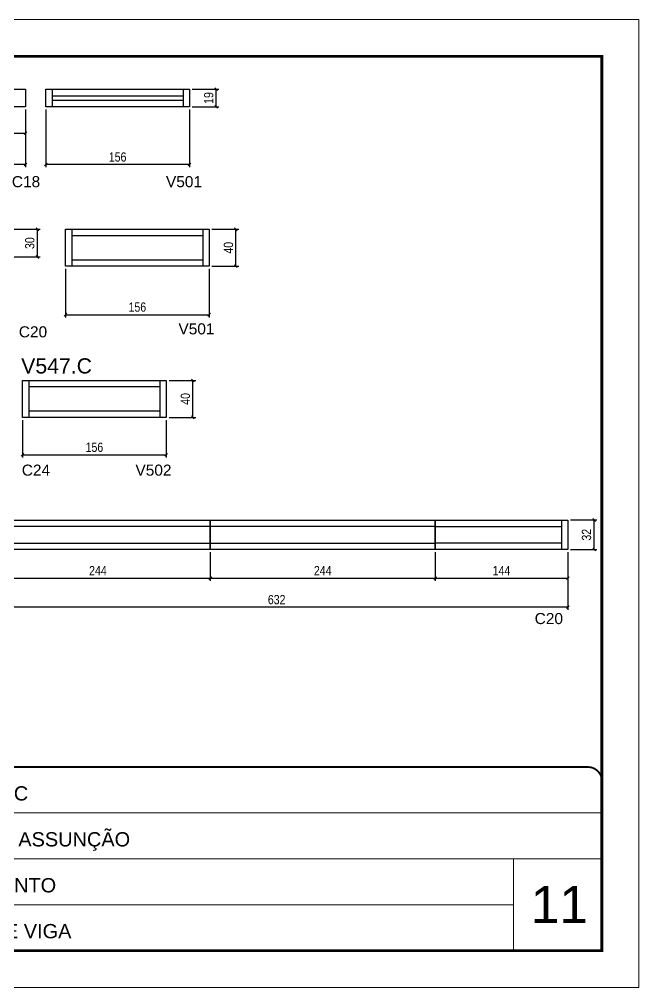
# Model space of a CAD drawing. Extents: x 2216 to 8470, y 226 to 4722.
# Drawn here: x 6213 to 6885, y 1375 to 2425 of the extents above; entities that cross this region are included whole.
import ezdxf

# ---------------------------------------------------------------- set-up
doc = ezdxf.new("R2010")
doc.units = 0
doc.linetypes.add('CONTINUO', pattern=[0])
doc.linetypes.add('DASHED', pattern=[0.75, 0.5, -0.25])
for name, color, linetype in [('5', 5, 'Continuous'), ('COTA', 241, 'Continuous'), ('NOMENCLATURA', 7, 'Continuous'), ('Painéis', 200, 'Continuous'), ('SARR_2.2x7', 40, 'Continuous')]:
    doc.layers.add(name, color=color, linetype=linetype)
for name, color, linetype, lineweight in [('CARIMBO', 255, 'Continuous', 9), ('Folhas', 255, 'Continuous', 9), ('Romaneio', 3, 'Continuous', 13), ('SARRAFO DE PRESSAO', 251, 'DASHED', 9)]:
    doc.layers.add(name, color=color, linetype=linetype, lineweight=lineweight)
doc.styles.add('ARIAL', font='arial.ttf')
doc.styles.add('COTA TECNICA-50', font='techl___.ttf', dxfattribs={"height": 10})
doc.styles.get("Standard").update_dxf_attribs({"font": 'arial.ttf'})
doc.dimstyles.new('COTA PAINEL-50', dxfattribs={"dimtxt": 10, "dimasz": 3, "dimexe": 3, "dimexo": 3, "dimgap": 3, "dimtad": 1, "dimdec": 1, "dimzin": 12, "dimdsep": 46, "dimtxsty": 'COTA TECNICA-50', "dimblk1": 'OBLIQUE', "dimblk2": 'OBLIQUE', "dimsah": 1, "dimcen": 0.9, "dimclrd": 4, "dimclre": 4, "dimclrt": 240, "dimadec": 1, "dimazin": 3, "dimtfac": 1, "dimtdec": 1, "dimtmove": 0, "dimatfit": 3, "dimfxl": 1, "dimtolj": 1, "dimtzin": 12, "dimarcsym": 0})

# ---------------------------------------------------------------- blocks, each defined once
blk = doc.blocks.new('9999999999')
at = {"color": 30, "linetype": 'CONTINUO'}
for p, q in [((98564.6, 34379.6), (99584, 34379.6)), ((98564.6, 34329.8), (99488, 34329.8)), ((99584, 34329.8), (99488, 34329.8)), ((99488, 34329.8), (99488, 34230.2)), ((98564.6, 34280), (99488, 34280))]:
    blk.add_line(p, q, dxfattribs=at)
at = {"color": 30, "linetype": 'CONTINUO', "const_width": 2}
blk.add_lwpolyline([(99584, 34230.2), (99584, 34414.4, 0.414214), (99569, 34429.4), (98229, 34429.4, 0.414214), (98214, 34414.4), (98214, 34245.2, 0.414214), (98229, 34230.2), (99584, 34230.2)], format="xyb", dxfattribs=at)
at = {"layer": 'Folhas'}
blk.add_lwpolyline([(98139, 34190.2), (99624, 34190.2), (99624, 35240.2), (98139, 35240.2)], close=True, dxfattribs=at)
at = {"layer": 'Folhas', "color": 30, "const_width": 3}
blk.add_lwpolyline([(98214, 34230.2), (99584, 34230.2), (99584, 35200.2), (98214, 35200.2)], close=True, dxfattribs=at)
at = {"color": 7, "linetype": 'Continuous', "ltscale": 5, "style": 'ARIAL'}
for s, height, p in [('ROCONTEC', 15.48, (98837.7, 34393.1)), ('HOSPITAL ASSUNÇÃO', 15.483, (98837.7, 34343.3)), ('3° PAVIMENTO', 15.483, (98837.7, 34293.5)), ('FUNDO DE VIGA', 15.483, (98837.7, 34243.7))]:
    blk.add_text(s, height=height, dxfattribs=at).set_placement(p)
blk = doc.blocks.new('_Oblique')
at = {"color": 0, "linetype": 'ByBlock', "lineweight": -2}
blk.add_line((-0.5, -0.5), (0.5, 0.5), dxfattribs=at)
blk = doc.blocks.new('*D216')
at = {"layer": 'Defpoints', "color": 0, "linetype": 'ByBlock', "transparency": 16777216}
for p in [(5818.2, 2329.9), (6219.2, 2329.9), (5818.2, 2267.3)]:
    blk.add_point(p, dxfattribs=at)
at = {"layer": 'Romaneio', "color": 4, "linetype": 'ByBlock', "lineweight": -2, "transparency": 16777216}
for p, q in [((5818.2, 2326.9), (5818.2, 2264.3)), ((6219.2, 2326.9), (6219.2, 2264.3)), ((6219.2, 2267.3), (5818.2, 2267.3))]:
    blk.add_line(p, q, dxfattribs=at)
at = {"layer": 'Romaneio', "color": 4, "linetype": 'ByBlock', "lineweight": -2, "transparency": 16777216, "xscale": 3, "yscale": 3, "zscale": 3}
for p, rotation in [((5818.2, 2267.3), 180.0000000045597), ((6219.2, 2267.3), 4.5597126e-09)]:
    blk.add_blockref('_Oblique', p, dxfattribs=dict(at, rotation=rotation))
at = {"layer": 'Romaneio', "color": 240, "linetype": 'ByBlock', "transparency": 16777216, "insert": (6018.7, 2275.4), "char_height": 10, "attachment_point": 5, "style": 'COTA TECNICA-50'}
blk.add_mtext('\\A1;401', dxfattribs=at)
blk = doc.blocks.new('*D87')
at = {"layer": 'COTA', "color": 4, "linetype": 'ByBlock', "lineweight": -2, "transparency": 16777216}
for p, q in [((6062.2, 2326.9), (6062.2, 2298.2)), ((6219.2, 2326.9), (6219.2, 2298.2)), ((6062.2, 2301.2), (6219.2, 2301.2))]:
    blk.add_line(p, q, dxfattribs=at)
at = {"layer": 'Defpoints', "color": 0, "linetype": 'ByBlock', "transparency": 16777216}
for p in [(6062.2, 2329.9), (6219.2, 2329.9), (6219.2, 2301.2)]:
    blk.add_point(p, dxfattribs=at)
at = {"layer": 'COTA', "color": 4, "linetype": 'ByBlock', "lineweight": -2, "transparency": 16777216, "xscale": 3, "yscale": 3, "zscale": 3, "rotation": 180}
blk.add_blockref('_Oblique', (6062.2, 2301.2), dxfattribs=at)
at = {"layer": 'COTA', "color": 4, "linetype": 'ByBlock', "lineweight": -2, "transparency": 16777216, "xscale": 3, "yscale": 3, "zscale": 3}
blk.add_blockref('_Oblique', (6219.2, 2301.2), dxfattribs=at)
at = {"layer": 'COTA', "color": 240, "linetype": 'ByBlock', "transparency": 16777216, "insert": (6140.7, 2309.3), "char_height": 10, "attachment_point": 5, "style": 'COTA TECNICA-50'}
blk.add_mtext('\\A1;157', dxfattribs=at)
blk = doc.blocks.new('*D88')
at = {"layer": 'COTA', "color": 4, "linetype": 'ByBlock', "lineweight": -2, "transparency": 16777216}
for p, q in [((6400.2, 2348.9), (6429.2, 2348.9)), ((6426.2, 2329.9), (6426.2, 2348.9)), ((6400.2, 2329.9), (6429.2, 2329.9))]:
    blk.add_line(p, q, dxfattribs=at)
at = {"layer": 'Defpoints', "color": 0, "linetype": 'ByBlock', "transparency": 16777216}
for p in [(6397.2, 2348.9), (6426.2, 2348.9), (6397.2, 2329.9)]:
    blk.add_point(p, dxfattribs=at)
at = {"layer": 'COTA', "color": 4, "linetype": 'ByBlock', "lineweight": -2, "transparency": 16777216, "xscale": 3, "yscale": 3, "zscale": 3}
for p, rotation in [((6426.2, 2348.9), 90), ((6426.2, 2329.9), 270)]:
    blk.add_blockref('_Oblique', p, dxfattribs=dict(at, rotation=rotation))
at = {"layer": 'COTA', "color": 240, "linetype": 'ByBlock', "transparency": 16777216, "insert": (6418.1, 2339.4), "char_height": 10, "attachment_point": 5, "rotation": 90, "style": 'COTA TECNICA-50'}
blk.add_mtext('\\A1;19', dxfattribs=at)
blk = doc.blocks.new('*D218')
at = {"layer": 'Defpoints', "color": 0, "linetype": 'ByBlock', "transparency": 16777216}
for p in [(6241.2, 2329.9), (6397.2, 2329.9), (6241.2, 2267.3)]:
    blk.add_point(p, dxfattribs=at)
at = {"layer": 'Romaneio', "color": 4, "linetype": 'ByBlock', "lineweight": -2, "transparency": 16777216}
for p, q in [((6241.2, 2326.9), (6241.2, 2264.3)), ((6397.2, 2326.9), (6397.2, 2264.3)), ((6397.2, 2267.3), (6241.2, 2267.3))]:
    blk.add_line(p, q, dxfattribs=at)
at = {"layer": 'Romaneio', "color": 4, "linetype": 'ByBlock', "lineweight": -2, "transparency": 16777216, "xscale": 3, "yscale": 3, "zscale": 3}
for p, rotation in [((6241.2, 2267.3), 180.0000000117208), ((6397.2, 2267.3), 1.17207843e-08)]:
    blk.add_blockref('_Oblique', p, dxfattribs=dict(at, rotation=rotation))
at = {"layer": 'Romaneio', "color": 240, "linetype": 'ByBlock', "transparency": 16777216, "insert": (6319.2, 2275.4), "char_height": 10, "attachment_point": 5, "rotation": 0, "style": 'COTA TECNICA-50'}
blk.add_mtext('\\A1;156', dxfattribs=at)
blk = doc.blocks.new('*D70')
at = {"layer": 'Defpoints', "color": 0, "linetype": 'ByBlock', "transparency": 16777216}
for p in [(6262.6, 2157), (6418.6, 2157), (6418.6, 2104.4)]:
    blk.add_point(p, dxfattribs=at)
at = {"layer": 'Romaneio', "color": 4, "linetype": 'ByBlock', "lineweight": -2, "transparency": 16777216}
for p, q in [((6262.6, 2154), (6262.6, 2101.4)), ((6418.6, 2154), (6418.6, 2101.4)), ((6262.6, 2104.4), (6418.6, 2104.4))]:
    blk.add_line(p, q, dxfattribs=at)
at = {"layer": 'Romaneio', "color": 4, "linetype": 'ByBlock', "lineweight": -2, "transparency": 16777216, "xscale": 3, "yscale": 3, "zscale": 3, "rotation": 180}
blk.add_blockref('_Oblique', (6262.6, 2104.4), dxfattribs=at)
at = {"layer": 'Romaneio', "color": 4, "linetype": 'ByBlock', "lineweight": -2, "transparency": 16777216, "xscale": 3, "yscale": 3, "zscale": 3}
blk.add_blockref('_Oblique', (6418.6, 2104.4), dxfattribs=at)
at = {"layer": 'Romaneio', "color": 240, "linetype": 'ByBlock', "transparency": 16777216, "insert": (6340.6, 2112.6), "char_height": 10, "attachment_point": 5, "style": 'COTA TECNICA-50'}
blk.add_mtext('\\A1;156', dxfattribs=at)
blk = doc.blocks.new('*D71')
at = {"layer": 'COTA', "color": 4, "linetype": 'ByBlock', "lineweight": -2, "transparency": 16777216}
for p, q in [((6421.6, 2197), (6450.6, 2197)), ((6447.6, 2157), (6447.6, 2197)), ((6421.6, 2157), (6450.6, 2157))]:
    blk.add_line(p, q, dxfattribs=at)
at = {"layer": 'Defpoints', "color": 0, "linetype": 'ByBlock', "transparency": 16777216}
for p in [(6418.6, 2197), (6447.6, 2197), (6418.6, 2157)]:
    blk.add_point(p, dxfattribs=at)
at = {"layer": 'COTA', "color": 4, "linetype": 'ByBlock', "lineweight": -2, "transparency": 16777216, "xscale": 3, "yscale": 3, "zscale": 3}
for p, rotation in [((6447.6, 2197), 90), ((6447.6, 2157), 270)]:
    blk.add_blockref('_Oblique', p, dxfattribs=dict(at, rotation=rotation))
at = {"layer": 'COTA', "color": 240, "linetype": 'ByBlock', "transparency": 16777216, "insert": (6439.5, 2177), "char_height": 10, "attachment_point": 5, "rotation": 90, "style": 'COTA TECNICA-50'}
blk.add_mtext('\\A1;40', dxfattribs=at)
blk = doc.blocks.new('*D202')
at = {"layer": 'COTA', "color": 4, "linetype": 'ByBlock', "lineweight": -2, "transparency": 16777216}
for p, q in [((6206.6, 2197), (6235.1, 2197)), ((6232.1, 2167), (6232.1, 2197)), ((6206.6, 2167), (6235.1, 2167))]:
    blk.add_line(p, q, dxfattribs=at)
at = {"layer": 'Defpoints', "color": 0, "linetype": 'ByBlock', "transparency": 16777216}
for p in [(6203.6, 2197), (6232.1, 2197), (6203.6, 2167)]:
    blk.add_point(p, dxfattribs=at)
at = {"layer": 'COTA', "color": 4, "linetype": 'ByBlock', "lineweight": -2, "transparency": 16777216, "xscale": 3, "yscale": 3, "zscale": 3}
for p, rotation in [((6232.1, 2197), 90), ((6232.1, 2167), 270)]:
    blk.add_blockref('_Oblique', p, dxfattribs=dict(at, rotation=rotation))
at = {"layer": 'COTA', "color": 240, "linetype": 'ByBlock', "transparency": 16777216, "insert": (6223.9, 2182), "char_height": 10, "attachment_point": 5, "rotation": 90, "style": 'COTA TECNICA-50'}
blk.add_mtext('\\A1;30', dxfattribs=at)
blk = doc.blocks.new('*D76')
at = {"layer": 'Defpoints', "color": 0, "linetype": 'ByBlock', "transparency": 16777216}
for p in [(6216, 1993.1), (6372, 1993.1), (6372, 1952.5)]:
    blk.add_point(p, dxfattribs=at)
at = {"layer": 'Romaneio', "color": 4, "linetype": 'ByBlock', "lineweight": -2, "transparency": 16777216}
for p, q in [((6216, 1990.1), (6216, 1949.5)), ((6372, 1990.1), (6372, 1949.5)), ((6216, 1952.5), (6372, 1952.5))]:
    blk.add_line(p, q, dxfattribs=at)
at = {"layer": 'Romaneio', "color": 4, "linetype": 'ByBlock', "lineweight": -2, "transparency": 16777216, "xscale": 3, "yscale": 3, "zscale": 3, "rotation": 180}
blk.add_blockref('_Oblique', (6216, 1952.5), dxfattribs=at)
at = {"layer": 'Romaneio', "color": 4, "linetype": 'ByBlock', "lineweight": -2, "transparency": 16777216, "xscale": 3, "yscale": 3, "zscale": 3}
blk.add_blockref('_Oblique', (6372, 1952.5), dxfattribs=at)
at = {"layer": 'Romaneio', "color": 240, "linetype": 'ByBlock', "transparency": 16777216, "insert": (6294, 1960.6), "char_height": 10, "attachment_point": 5, "style": 'COTA TECNICA-50'}
blk.add_mtext('\\A1;156', dxfattribs=at)
blk = doc.blocks.new('*D77')
at = {"layer": 'COTA', "color": 4, "linetype": 'ByBlock', "lineweight": -2, "transparency": 16777216}
for p, q in [((6375, 2033.1), (6403.9, 2033.1)), ((6400.9, 1993.1), (6400.9, 2033.1)), ((6375, 1993.1), (6403.9, 1993.1))]:
    blk.add_line(p, q, dxfattribs=at)
at = {"layer": 'Defpoints', "color": 0, "linetype": 'ByBlock', "transparency": 16777216}
for p in [(6372, 2033.1), (6400.9, 2033.1), (6372, 1993.1)]:
    blk.add_point(p, dxfattribs=at)
at = {"layer": 'COTA', "color": 4, "linetype": 'ByBlock', "lineweight": -2, "transparency": 16777216, "xscale": 3, "yscale": 3, "zscale": 3}
for p, rotation in [((6400.9, 2033.1), 90), ((6400.9, 1993.1), 270)]:
    blk.add_blockref('_Oblique', p, dxfattribs=dict(at, rotation=rotation))
at = {"layer": 'COTA', "color": 240, "linetype": 'ByBlock', "transparency": 16777216, "insert": (6392.8, 2013.1), "char_height": 10, "attachment_point": 5, "rotation": 90, "style": 'COTA TECNICA-50'}
blk.add_mtext('\\A1;40', dxfattribs=at)
blk = doc.blocks.new('*D262')
at = {"layer": 'Defpoints', "color": 0, "linetype": 'ByBlock', "transparency": 16777216}
for p in [(6663.8, 1849.8), (6807.8, 1849.8), (6807.8, 1818.8)]:
    blk.add_point(p, dxfattribs=at)
at = {"layer": 'Painéis', "color": 4, "linetype": 'ByBlock', "lineweight": -2, "transparency": 16777216}
for p, q in [((6663.8, 1846.8), (6663.8, 1815.8)), ((6807.8, 1846.8), (6807.8, 1815.8)), ((6663.8, 1818.8), (6807.8, 1818.8))]:
    blk.add_line(p, q, dxfattribs=at)
at = {"layer": 'Painéis', "color": 4, "linetype": 'ByBlock', "lineweight": -2, "transparency": 16777216, "xscale": 3, "yscale": 3, "zscale": 3, "rotation": 180}
blk.add_blockref('_Oblique', (6663.8, 1818.8), dxfattribs=at)
at = {"layer": 'Painéis', "color": 4, "linetype": 'ByBlock', "lineweight": -2, "transparency": 16777216, "xscale": 3, "yscale": 3, "zscale": 3}
blk.add_blockref('_Oblique', (6807.8, 1818.8), dxfattribs=at)
at = {"layer": 'Painéis', "color": 240, "linetype": 'ByBlock', "transparency": 16777216, "insert": (6735.8, 1826.9), "char_height": 10, "attachment_point": 5, "style": 'COTA TECNICA-50'}
blk.add_mtext('\\A1;144', dxfattribs=at)
blk = doc.blocks.new('*D263')
at = {"layer": 'Defpoints', "color": 0, "linetype": 'ByBlock', "transparency": 16777216}
for p in [(6175.8, 1849.8), (6419.8, 1849.8), (6419.8, 1818.8)]:
    blk.add_point(p, dxfattribs=at)
at = {"layer": 'Romaneio', "color": 4, "linetype": 'ByBlock', "lineweight": -2, "transparency": 16777216}
for p, q in [((6175.8, 1846.8), (6175.8, 1815.8)), ((6419.8, 1846.8), (6419.8, 1815.8)), ((6175.8, 1818.8), (6419.8, 1818.8))]:
    blk.add_line(p, q, dxfattribs=at)
at = {"layer": 'Romaneio', "color": 4, "linetype": 'ByBlock', "lineweight": -2, "transparency": 16777216, "xscale": 3, "yscale": 3, "zscale": 3, "rotation": 180}
blk.add_blockref('_Oblique', (6175.8, 1818.8), dxfattribs=at)
at = {"layer": 'Romaneio', "color": 4, "linetype": 'ByBlock', "lineweight": -2, "transparency": 16777216, "xscale": 3, "yscale": 3, "zscale": 3}
blk.add_blockref('_Oblique', (6419.8, 1818.8), dxfattribs=at)
at = {"layer": 'Romaneio', "color": 240, "linetype": 'ByBlock', "transparency": 16777216, "insert": (6297.8, 1826.9), "char_height": 10, "attachment_point": 5, "style": 'COTA TECNICA-50'}
blk.add_mtext('\\A1;244', dxfattribs=at)
blk = doc.blocks.new('*D253')
at = {"layer": 'Defpoints', "color": 0, "linetype": 'ByBlock', "transparency": 16777216}
for p in [(6419.8, 1849.8), (6663.8, 1849.8), (6663.8, 1818.8)]:
    blk.add_point(p, dxfattribs=at)
at = {"layer": 'Romaneio', "color": 4, "linetype": 'ByBlock', "lineweight": -2, "transparency": 16777216}
for p, q in [((6419.8, 1846.8), (6419.8, 1815.8)), ((6663.8, 1846.8), (6663.8, 1815.8)), ((6419.8, 1818.8), (6663.8, 1818.8))]:
    blk.add_line(p, q, dxfattribs=at)
at = {"layer": 'Romaneio', "color": 4, "linetype": 'ByBlock', "lineweight": -2, "transparency": 16777216, "xscale": 3, "yscale": 3, "zscale": 3, "rotation": 180}
blk.add_blockref('_Oblique', (6419.8, 1818.8), dxfattribs=at)
at = {"layer": 'Romaneio', "color": 4, "linetype": 'ByBlock', "lineweight": -2, "transparency": 16777216, "xscale": 3, "yscale": 3, "zscale": 3}
blk.add_blockref('_Oblique', (6663.8, 1818.8), dxfattribs=at)
at = {"layer": 'Romaneio', "color": 240, "linetype": 'ByBlock', "transparency": 16777216, "insert": (6541.8, 1826.9), "char_height": 10, "attachment_point": 5, "style": 'COTA TECNICA-50'}
blk.add_mtext('\\A1;244', dxfattribs=at)
blk = doc.blocks.new('*D254')
at = {"layer": 'Defpoints', "color": 0, "linetype": 'ByBlock', "transparency": 16777216}
for p in [(6175.8, 1849.8), (6807.8, 1849.8), (6175.8, 1787.2)]:
    blk.add_point(p, dxfattribs=at)
at = {"layer": 'Painéis', "color": 4, "linetype": 'ByBlock', "lineweight": -2, "transparency": 16777216}
for p, q in [((6175.8, 1846.8), (6175.8, 1784.2)), ((6807.8, 1846.8), (6807.8, 1784.2)), ((6807.8, 1787.2), (6175.8, 1787.2))]:
    blk.add_line(p, q, dxfattribs=at)
at = {"layer": 'Painéis', "color": 4, "linetype": 'ByBlock', "lineweight": -2, "transparency": 16777216, "xscale": 3, "yscale": 3, "zscale": 3, "rotation": 180}
blk.add_blockref('_Oblique', (6175.8, 1787.2), dxfattribs=at)
at = {"layer": 'Painéis', "color": 4, "linetype": 'ByBlock', "lineweight": -2, "transparency": 16777216, "xscale": 3, "yscale": 3, "zscale": 3}
blk.add_blockref('_Oblique', (6807.8, 1787.2), dxfattribs=at)
at = {"layer": 'Painéis', "color": 240, "linetype": 'ByBlock', "transparency": 16777216, "insert": (6491.8, 1795.4), "char_height": 10, "attachment_point": 5, "style": 'COTA TECNICA-50'}
blk.add_mtext('\\A1;632', dxfattribs=at)
blk = doc.blocks.new('*D264')
at = {"layer": 'Defpoints', "color": 0, "linetype": 'ByBlock', "transparency": 16777216}
for p in [(6807.8, 1881.8), (6836.3, 1881.8), (6807.8, 1849.8)]:
    blk.add_point(p, dxfattribs=at)
at = {"layer": 'Painéis', "color": 4, "linetype": 'ByBlock', "lineweight": -2, "transparency": 16777216}
for p, q in [((6810.8, 1881.8), (6839.3, 1881.8)), ((6836.3, 1849.8), (6836.3, 1881.8)), ((6810.8, 1849.8), (6839.3, 1849.8))]:
    blk.add_line(p, q, dxfattribs=at)
at = {"layer": 'Painéis', "color": 4, "linetype": 'ByBlock', "lineweight": -2, "transparency": 16777216, "xscale": 3, "yscale": 3, "zscale": 3}
for p, rotation in [((6836.3, 1881.8), 90), ((6836.3, 1849.8), 270)]:
    blk.add_blockref('_Oblique', p, dxfattribs=dict(at, rotation=rotation))
at = {"layer": 'Painéis', "color": 240, "linetype": 'ByBlock', "transparency": 16777216, "insert": (6828.1, 1865.8), "char_height": 10, "attachment_point": 5, "rotation": 90, "style": 'COTA TECNICA-50'}
blk.add_mtext('\\A1;32', dxfattribs=at)

msp = doc.modelspace()

# ---------------------------------------------------------------- linework, layer by layer
at = {"layer": 'Painéis', "linetype": 'Continuous'}
for points in [[(5818.24, 2348.86), (6219.24, 2348.86), (6219.24, 2329.86), (5818.24, 2329.86)], [(6241.18, 2348.86), (6397.18, 2348.86), (6397.18, 2329.86), (6241.18, 2329.86)], [(6262.6, 2197.01), (6418.6, 2197.01), (6418.6, 2157.01), (6262.6, 2157.01)], [(6215.95, 2033.11), (6371.95, 2033.11), (6371.95, 1993.11), (6215.95, 1993.11)], [(6175.77, 1881.77), (6419.77, 1881.77), (6419.77, 1849.77), (6175.77, 1849.77)], [(6419.77, 1881.77), (6663.77, 1881.77), (6663.77, 1849.77), (6419.77, 1849.77)]]:
    msp.add_lwpolyline(points, close=True, dxfattribs=at)
at = {"layer": 'Painéis', "linetype": 'ByBlock'}
msp.add_lwpolyline([(6663.77, 1881.77), (6807.8, 1881.77), (6807.8, 1849.77), (6663.77, 1849.77)], close=True, dxfattribs=at)
at = {"layer": 'SARR_2.2x7', "linetype": 'Continuous'}
for p, q in [((6248.18, 2348.86), (6248.18, 2329.86)), ((6248.18, 2341.86), (6390.18, 2341.86)), ((6390.18, 2348.86), (6390.18, 2329.86)), ((6390.18, 2336.86), (6248.18, 2336.86)), ((6269.6, 2197.01), (6269.6, 2157.01)), ((6411.6, 2197.01), (6411.6, 2157.01)), ((6411.6, 2190.01), (6269.6, 2190.01)), ((6269.6, 2164.01), (6411.6, 2164.01)), ((6222.95, 2033.11), (6222.95, 1993.11)), ((6364.95, 2033.11), (6364.95, 1993.11)), ((6364.95, 2026.11), (6222.95, 2026.11)), ((6222.95, 2000.11), (6364.95, 2000.11)), ((6800.83, 1881.77), (6800.83, 1849.77)), ((6419.77, 1874.77), (6182.77, 1874.77)), ((6663.77, 1874.77), (6419.77, 1874.77)), ((6663.77, 1874.77), (6800.83, 1874.77)), ((6182.77, 1856.77), (6419.77, 1856.77)), ((6419.77, 1856.77), (6663.77, 1856.77)), ((6800.83, 1856.77), (6663.77, 1856.77))]:
    msp.add_line(p, q, dxfattribs=at)

# ---------------------------------------------------------------- block references
at = {"layer": 'SARRAFO DE PRESSAO', "color": 6, "linetype": 'ByBlock'}
msp.add_blockref('9999999999', (-92739.29, -32815.53), dxfattribs=at)

# ---------------------------------------------------------------- texts
at = {"layer": '5', "linetype": 'Continuous'}
for s, p in [('C18', (6204.38, 2242.67)), ('V501', (6371.64, 2242.67)), ('C20', (6211.95, 2079.83)), ('V501', (6385.19, 2083.08)), ('C24', (6215.14, 1929.85)), ('V502', (6338.53, 1929.85)), ('C20', (6771.82, 1768.91))]:
    msp.add_text(s, height=12, rotation=359.99996, dxfattribs=at).set_placement(p)
at = {"layer": 'CARIMBO', "style": 'ARIAL'}
msp.add_text('11', height=40, dxfattribs=at).set_placement((6767.55, 1444.81))
at = {"layer": 'NOMENCLATURA', "linetype": 'Continuous'}
msp.add_text('V547.C', height=16.5, dxfattribs=at).set_placement((6214.53, 2040.62))

# ---------------------------------------------------------------- dimensions: what is measured, and where the dimension line sits
at = {"layer": 'COTA', "linetype": 'ByBlock'}
for base, p1, p2, picture, middle in [((6426.15, 2348.86), (6397.18, 2329.86), (6397.18, 2348.86), '*D88', (6418.07, 2339.36)), ((6232.14, 2197.01), (6203.62, 2167.01), (6203.62, 2197.01), '*D202', (6223.92, 2182.01)), ((6447.57, 2197.01), (6418.6, 2157.01), (6418.6, 2197.01), '*D71', (6439.47, 2177.01)), ((6400.92, 2033.11), (6371.95, 1993.11), (6371.95, 2033.11), '*D77', (6392.82, 2013.11))]:
    dim = msp.add_linear_dim(base=base, p1=p1, p2=p2, angle=90, dimstyle='COTA PAINEL-50', override={"dimarcsym": 1}, dxfattribs=at)
    dim.commit()
    dim.dimension.update_dxf_attribs({"geometry": picture, "text_midpoint": middle})
dim = msp.add_linear_dim(base=(6219.24, 2301.19), p1=(6062.24, 2329.86), p2=(6219.24, 2329.86), dimstyle='COTA PAINEL-50', override={"dimarcsym": 1}, dxfattribs=at)
dim.commit()
dim.dimension.update_dxf_attribs({"geometry": '*D87', "text_midpoint": (6140.74, 2309.3)})
at = {"layer": 'Painéis', "linetype": 'ByBlock'}
dim = msp.add_linear_dim(base=(6836.32, 1881.77), p1=(6807.8, 1849.77), p2=(6807.8, 1881.77), angle=90, dimstyle='COTA PAINEL-50', override={"dimarcsym": 1}, dxfattribs=at)
dim.commit()
dim.dimension.update_dxf_attribs({"geometry": '*D264', "text_midpoint": (6828.1, 1865.77)})
for base, p1, p2, picture, middle in [((6175.77, 1787.21), (6807.8, 1849.77), (6175.77, 1849.77), '*D254', (6491.79, 1795.43)), ((6807.8, 1818.78), (6663.77, 1849.77), (6807.8, 1849.77), '*D262', (6735.79, 1826.85))]:
    dim = msp.add_linear_dim(base=base, p1=p1, p2=p2, dimstyle='COTA PAINEL-50', override={"dimarcsym": 1}, dxfattribs=at)
    dim.commit()
    dim.dimension.update_dxf_attribs({"geometry": picture, "text_midpoint": middle})
at = {"layer": 'Romaneio', "linetype": 'ByBlock'}
for p1, p2, distance, picture, middle in [((6219.24, 2329.86), (5818.24, 2329.86), 62.56, '*D216', (6018.74, 2275.39)), ((6397.18, 2329.86), (6241.18, 2329.86), 62.56, '*D218', (6319.18, 2275.4)), ((6262.6, 2157.01), (6418.6, 2157.01), -52.56, '*D70', (6340.6, 2112.56)), ((6215.95, 1993.11), (6371.95, 1993.11), -40.6, '*D76', (6293.95, 1960.62)), ((6175.77, 1849.77), (6419.77, 1849.77), -30.99, '*D263', (6297.77, 1826.85)), ((6419.77, 1849.77), (6663.77, 1849.77), -30.99, '*D253', (6541.77, 1826.85))]:
    dim = msp.add_aligned_dim(p1=p1, p2=p2, distance=distance, dimstyle='COTA PAINEL-50', override={"dimarcsym": 1}, dxfattribs=at)
    dim.commit()
    dim.dimension.update_dxf_attribs({"geometry": picture, "text_midpoint": middle})

doc.saveas('drawing.dxf')
